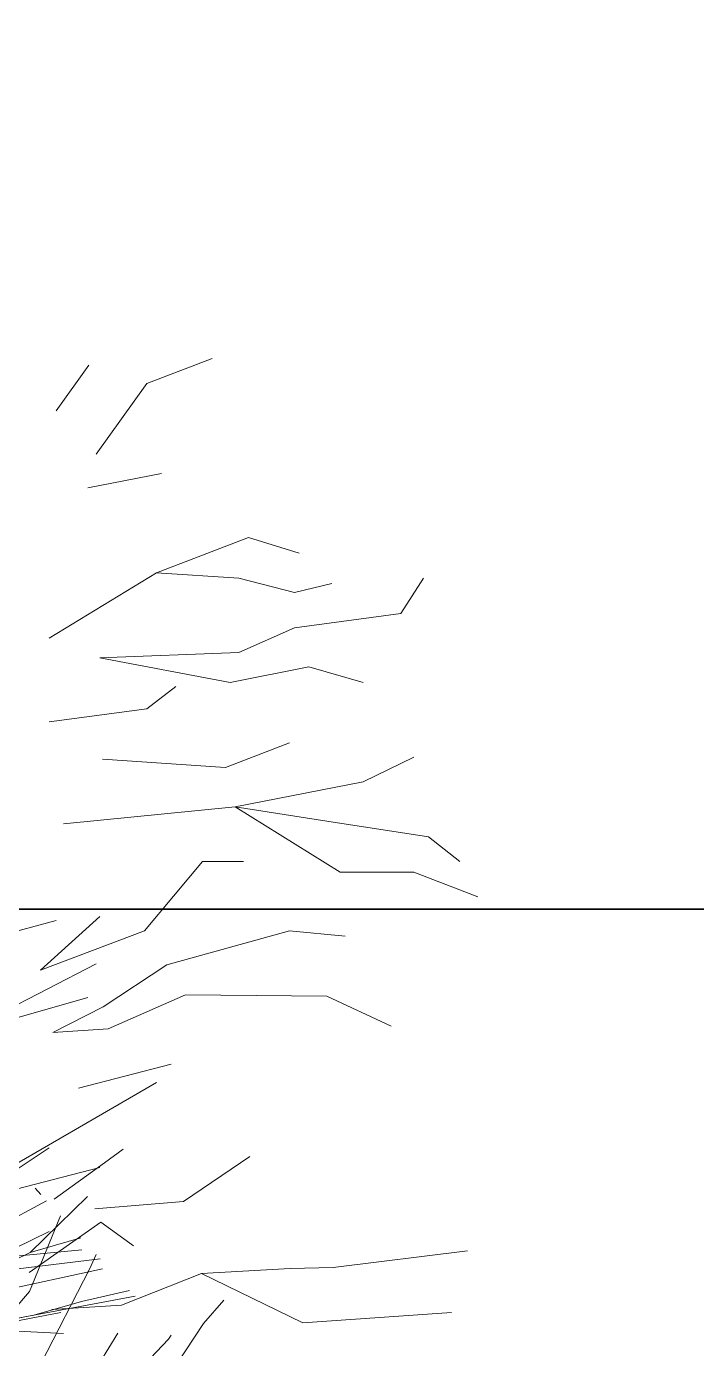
# Model space of a CAD drawing. Header units: millimetres. Extents: x -2481 to 9238, y -476 to 10647.
# Drawn here: x 5319.4 to 5498.1, y 3445.3 to 3797.9 of the extents above; entities that cross this region are included whole.
import ezdxf

# ---------------------------------------------------------------- set-up
doc = ezdxf.new("R2010")
doc.units = ezdxf.units.MM
for name, color, linetype, lineweight in [('A-ELEWACJA CIENKA', 11, 'Continuous', 13), ('A-murowane', 3, 'Continuous', 35), ('B-materiały', 9, 'Continuous', 0), ('Layer1', 7, 'Continuous', 0)]:
    doc.layers.add(name, color=color, linetype=linetype, lineweight=lineweight)

# ---------------------------------------------------------------- blocks, each defined once
blk = doc.blocks.new('A$C2EBD462E')
at = {"layer": 'B-materiały'}
for p, q in [((101.46, 836.36), (103.02, 834.68)), ((89.67, 825.1), (104.52, 833.05)), ((100.15, 819.24), (115.42, 834.15)), ((99.95, 808.83), (108.3, 828.98)), ((100.15, 819.24), (113.72, 823.13)), ((81.93, 810.41), (100.15, 819.24)), ((116, 814.8), (117.8, 818.74)), ((118.86, 817.59), (96.19, 814.8)), ((103.12, 789.71), (116, 814.8)), ((73.62, 778.19), (99.95, 808.83)), ((80.55, 798.64), (128.14, 807.58)), ((113.88, 806.18), (126.68, 809.15)), ((101.13, 802.51), (113.88, 806.18)), ((146.43, 800.29), (151.86, 806.57)), ((80.55, 798.64), (101.13, 802.51)), ((108.37, 803.25), (88.35, 799.4)), ((123.52, 797.71), (116, 785.51)), ((132.43, 779.27), (146.43, 800.29)), ((137.04, 796.15), (137.78, 797.18)), ((125.06, 783.56), (137.04, 796.15))]:
    blk.add_line(p, q, dxfattribs=at)

msp = doc.modelspace()

# ---------------------------------------------------------------- linework, layer by layer
at = {"layer": 'A-murowane'}
msp.add_lwpolyline([(5779.87, 3562.51), (3490.84, 3562.51), (3490.84, 5431.99), (5779.87, 5431.99)], close=True, dxfattribs=at)
at = {"layer": 'Layer1'}
for p, q in [((5327.34, 3695.38), (5336.04, 3707.58)), ((5327.34, 3695.38), (5336.04, 3707.58)), ((5327.34, 3695.38), (5336.04, 3707.58)), ((5327.34, 3695.38), (5336.04, 3707.58)), ((5327.34, 3695.38), (5336.04, 3707.58)), ((5327.34, 3695.38), (5336.04, 3707.58)), ((5327.34, 3695.38), (5336.04, 3707.58)), ((5327.34, 3695.38), (5336.04, 3707.58)), ((5351.51, 3702.7), (5368.92, 3709.32)), ((5351.51, 3702.7), (5368.92, 3709.32)), ((5351.51, 3702.7), (5368.92, 3709.32)), ((5351.51, 3702.7), (5368.92, 3709.32)), ((5351.51, 3702.7), (5368.92, 3709.32)), ((5351.51, 3702.7), (5368.92, 3709.32)), ((5351.51, 3702.7), (5368.92, 3709.32)), ((5351.51, 3702.7), (5368.92, 3709.32)), ((5337.98, 3683.88), (5351.51, 3702.7)), ((5337.98, 3683.88), (5351.51, 3702.7)), ((5337.98, 3683.88), (5351.51, 3702.7)), ((5337.98, 3683.88), (5351.51, 3702.7)), ((5337.98, 3683.88), (5351.51, 3702.7)), ((5337.98, 3683.88), (5351.51, 3702.7)), ((5337.98, 3683.88), (5351.51, 3702.7)), ((5337.98, 3683.88), (5351.51, 3702.7)), ((5355.38, 3678.66), (5335.72, 3674.82)), ((5355.38, 3678.66), (5335.72, 3674.82)), ((5355.38, 3678.66), (5335.72, 3674.82)), ((5355.38, 3678.66), (5335.72, 3674.82)), ((5355.38, 3678.66), (5335.72, 3674.82)), ((5355.38, 3678.66), (5335.72, 3674.82)), ((5355.38, 3678.66), (5335.72, 3674.82)), ((5355.38, 3678.66), (5335.72, 3674.82)), ((5378.58, 3661.58), (5354.09, 3652.17)), ((5378.58, 3661.58), (5354.09, 3652.17)), ((5378.58, 3661.58), (5354.09, 3652.17)), ((5378.58, 3661.58), (5354.09, 3652.17)), ((5378.58, 3661.58), (5354.09, 3652.17)), ((5378.58, 3661.58), (5354.09, 3652.17)), ((5378.58, 3661.58), (5354.09, 3652.17)), ((5378.58, 3661.58), (5354.09, 3652.17)), ((5392.12, 3657.4), (5378.58, 3661.58)), ((5392.12, 3657.4), (5378.58, 3661.58)), ((5392.12, 3657.4), (5378.58, 3661.58)), ((5392.12, 3657.4), (5378.58, 3661.58)), ((5392.12, 3657.4), (5378.58, 3661.58)), ((5392.12, 3657.4), (5378.58, 3661.58)), ((5392.12, 3657.4), (5378.58, 3661.58)), ((5392.12, 3657.4), (5378.58, 3661.58)), ((5354.09, 3652.17), (5325.41, 3634.75)), ((5354.09, 3652.17), (5325.41, 3634.75)), ((5354.09, 3652.17), (5325.41, 3634.75)), ((5354.09, 3652.17), (5325.41, 3634.75)), ((5354.09, 3652.17), (5325.41, 3634.75)), ((5354.09, 3652.17), (5325.41, 3634.75)), ((5354.09, 3652.17), (5325.41, 3634.75)), ((5354.09, 3652.17), (5325.41, 3634.75)), ((5376, 3650.78), (5354.09, 3652.17)), ((5376, 3650.78), (5354.09, 3652.17)), ((5376, 3650.78), (5354.09, 3652.17)), ((5376, 3650.78), (5354.09, 3652.17)), ((5376, 3650.78), (5354.09, 3652.17)), ((5376, 3650.78), (5354.09, 3652.17)), ((5376, 3650.78), (5354.09, 3652.17)), ((5376, 3650.78), (5354.09, 3652.17)), ((5390.83, 3646.94), (5376, 3650.78)), ((5390.83, 3646.94), (5376, 3650.78)), ((5390.83, 3646.94), (5376, 3650.78)), ((5390.83, 3646.94), (5376, 3650.78)), ((5390.83, 3646.94), (5376, 3650.78)), ((5390.83, 3646.94), (5376, 3650.78)), ((5390.83, 3646.94), (5376, 3650.78)), ((5390.83, 3646.94), (5376, 3650.78)), ((5419.19, 3641.37), (5425.31, 3650.78)), ((5419.19, 3641.37), (5425.31, 3650.78)), ((5419.19, 3641.37), (5425.31, 3650.78)), ((5419.19, 3641.37), (5425.31, 3650.78)), ((5419.19, 3641.37), (5425.31, 3650.78)), ((5419.19, 3641.37), (5425.31, 3650.78)), ((5419.19, 3641.37), (5425.31, 3650.78)), ((5419.19, 3641.37), (5425.31, 3650.78)), ((5400.82, 3649.38), (5390.83, 3646.94)), ((5400.82, 3649.38), (5390.83, 3646.94)), ((5400.82, 3649.38), (5390.83, 3646.94)), ((5400.82, 3649.38), (5390.83, 3646.94)), ((5400.82, 3649.38), (5390.83, 3646.94)), ((5400.82, 3649.38), (5390.83, 3646.94)), ((5400.82, 3649.38), (5390.83, 3646.94)), ((5400.82, 3649.38), (5390.83, 3646.94)), ((5390.83, 3637.53), (5419.19, 3641.37)), ((5390.83, 3637.53), (5419.19, 3641.37)), ((5390.83, 3637.53), (5419.19, 3641.37)), ((5390.83, 3637.53), (5419.19, 3641.37)), ((5390.83, 3637.53), (5419.19, 3641.37)), ((5390.83, 3637.53), (5419.19, 3641.37)), ((5390.83, 3637.53), (5419.19, 3641.37)), ((5390.83, 3637.53), (5419.19, 3641.37)), ((5376, 3630.91), (5390.83, 3637.53)), ((5376, 3630.91), (5390.83, 3637.53)), ((5376, 3630.91), (5390.83, 3637.53)), ((5376, 3630.91), (5390.83, 3637.53)), ((5376, 3630.91), (5390.83, 3637.53)), ((5376, 3630.91), (5390.83, 3637.53)), ((5376, 3630.91), (5390.83, 3637.53)), ((5376, 3630.91), (5390.83, 3637.53)), ((5338.95, 3629.52), (5376, 3630.91)), ((5338.95, 3629.52), (5376, 3630.91)), ((5338.95, 3629.52), (5376, 3630.91)), ((5338.95, 3629.52), (5376, 3630.91)), ((5338.95, 3629.52), (5376, 3630.91)), ((5338.95, 3629.52), (5376, 3630.91)), ((5338.95, 3629.52), (5376, 3630.91)), ((5338.95, 3629.52), (5376, 3630.91)), ((5338.95, 3629.52), (5373.75, 3622.9)), ((5338.95, 3629.52), (5373.75, 3622.9)), ((5338.95, 3629.52), (5373.75, 3622.9)), ((5338.95, 3629.52), (5373.75, 3622.9)), ((5338.95, 3629.52), (5373.75, 3622.9)), ((5338.95, 3629.52), (5373.75, 3622.9)), ((5338.95, 3629.52), (5373.75, 3622.9)), ((5338.95, 3629.52), (5373.75, 3622.9)), ((5373.75, 3622.9), (5394.7, 3627.08)), ((5373.75, 3622.9), (5394.7, 3627.08)), ((5373.75, 3622.9), (5394.7, 3627.08)), ((5373.75, 3622.9), (5394.7, 3627.08)), ((5373.75, 3622.9), (5394.7, 3627.08)), ((5373.75, 3622.9), (5394.7, 3627.08)), ((5373.75, 3622.9), (5394.7, 3627.08)), ((5373.75, 3622.9), (5394.7, 3627.08)), ((5394.7, 3627.08), (5409.2, 3622.9)), ((5394.7, 3627.08), (5409.2, 3622.9)), ((5394.7, 3627.08), (5409.2, 3622.9)), ((5394.7, 3627.08), (5409.2, 3622.9)), ((5394.7, 3627.08), (5409.2, 3622.9)), ((5394.7, 3627.08), (5409.2, 3622.9)), ((5394.7, 3627.08), (5409.2, 3622.9)), ((5394.7, 3627.08), (5409.2, 3622.9)), ((5359.25, 3621.85), (5351.51, 3615.93)), ((5359.25, 3621.85), (5351.51, 3615.93)), ((5359.25, 3621.85), (5351.51, 3615.93)), ((5359.25, 3621.85), (5351.51, 3615.93)), ((5359.25, 3621.85), (5351.51, 3615.93)), ((5359.25, 3621.85), (5351.51, 3615.93)), ((5359.25, 3621.85), (5351.51, 3615.93)), ((5359.25, 3621.85), (5351.51, 3615.93)), ((5351.51, 3615.93), (5325.41, 3612.44)), ((5351.51, 3615.93), (5325.41, 3612.44)), ((5351.51, 3615.93), (5325.41, 3612.44)), ((5351.51, 3615.93), (5325.41, 3612.44)), ((5351.51, 3615.93), (5325.41, 3612.44)), ((5351.51, 3615.93), (5325.41, 3612.44)), ((5351.51, 3615.93), (5325.41, 3612.44)), ((5351.51, 3615.93), (5325.41, 3612.44)), ((5372.46, 3600.25), (5389.54, 3606.87)), ((5372.46, 3600.25), (5389.54, 3606.87)), ((5372.46, 3600.25), (5389.54, 3606.87)), ((5372.46, 3600.25), (5389.54, 3606.87)), ((5372.46, 3600.25), (5389.54, 3606.87)), ((5372.46, 3600.25), (5389.54, 3606.87)), ((5372.46, 3600.25), (5389.54, 3606.87)), ((5372.46, 3600.25), (5389.54, 3606.87)), ((5339.68, 3602.47), (5372.46, 3600.25)), ((5339.68, 3602.47), (5372.46, 3600.25)), ((5339.68, 3602.47), (5372.46, 3600.25)), ((5339.68, 3602.47), (5372.46, 3600.25)), ((5339.68, 3602.47), (5372.46, 3600.25)), ((5339.68, 3602.47), (5372.46, 3600.25)), ((5339.68, 3602.47), (5372.46, 3600.25)), ((5339.68, 3602.47), (5372.46, 3600.25)), ((5422.73, 3603.03), (5409.2, 3596.41)), ((5422.73, 3603.03), (5409.2, 3596.41)), ((5422.73, 3603.03), (5409.2, 3596.41)), ((5422.73, 3603.03), (5409.2, 3596.41)), ((5422.73, 3603.03), (5409.2, 3596.41)), ((5422.73, 3603.03), (5409.2, 3596.41)), ((5422.73, 3603.03), (5409.2, 3596.41)), ((5422.73, 3603.03), (5409.2, 3596.41)), ((5409.2, 3596.41), (5375.04, 3589.79)), ((5409.2, 3596.41), (5375.04, 3589.79)), ((5409.2, 3596.41), (5375.04, 3589.79)), ((5409.2, 3596.41), (5375.04, 3589.79)), ((5409.2, 3596.41), (5375.04, 3589.79)), ((5409.2, 3596.41), (5375.04, 3589.79)), ((5409.2, 3596.41), (5375.04, 3589.79)), ((5409.2, 3596.41), (5375.04, 3589.79)), ((5375.04, 3589.79), (5329.28, 3585.26)), ((5375.04, 3589.79), (5329.28, 3585.26)), ((5375.04, 3589.79), (5329.28, 3585.26)), ((5375.04, 3589.79), (5329.28, 3585.26)), ((5375.04, 3589.79), (5329.28, 3585.26)), ((5375.04, 3589.79), (5329.28, 3585.26)), ((5375.04, 3589.79), (5329.28, 3585.26)), ((5375.04, 3589.79), (5329.28, 3585.26)), ((5375.04, 3589.79), (5403.07, 3572.37)), ((5399.53, 3585.96), (5375.04, 3589.79)), ((5375.04, 3589.79), (5403.07, 3572.37)), ((5399.53, 3585.96), (5375.04, 3589.79)), ((5375.04, 3589.79), (5403.07, 3572.37)), ((5399.53, 3585.96), (5375.04, 3589.79)), ((5375.04, 3589.79), (5403.07, 3572.37)), ((5399.53, 3585.96), (5375.04, 3589.79)), ((5375.04, 3589.79), (5403.07, 3572.37)), ((5399.53, 3585.96), (5375.04, 3589.79)), ((5375.04, 3589.79), (5403.07, 3572.37)), ((5399.53, 3585.96), (5375.04, 3589.79)), ((5375.04, 3589.79), (5403.07, 3572.37)), ((5399.53, 3585.96), (5375.04, 3589.79)), ((5375.04, 3589.79), (5403.07, 3572.37)), ((5399.53, 3585.96), (5375.04, 3589.79)), ((5426.6, 3581.78), (5399.53, 3585.96)), ((5426.6, 3581.78), (5399.53, 3585.96)), ((5426.6, 3581.78), (5399.53, 3585.96)), ((5426.6, 3581.78), (5399.53, 3585.96)), ((5426.6, 3581.78), (5399.53, 3585.96)), ((5426.6, 3581.78), (5399.53, 3585.96)), ((5426.6, 3581.78), (5399.53, 3585.96)), ((5426.6, 3581.78), (5399.53, 3585.96)), ((5434.98, 3575.16), (5426.6, 3581.78)), ((5434.98, 3575.16), (5426.6, 3581.78)), ((5434.98, 3575.16), (5426.6, 3581.78)), ((5434.98, 3575.16), (5426.6, 3581.78)), ((5434.98, 3575.16), (5426.6, 3581.78)), ((5434.98, 3575.16), (5426.6, 3581.78)), ((5434.98, 3575.16), (5426.6, 3581.78)), ((5434.98, 3575.16), (5426.6, 3581.78)), ((5350.87, 3556.69), (5366.34, 3575.16)), ((5350.87, 3556.69), (5366.34, 3575.16)), ((5350.87, 3556.69), (5366.34, 3575.16)), ((5350.87, 3556.69), (5366.34, 3575.16)), ((5350.87, 3556.69), (5366.34, 3575.16)), ((5350.87, 3556.69), (5366.34, 3575.16)), ((5350.87, 3556.69), (5366.34, 3575.16)), ((5350.87, 3556.69), (5366.34, 3575.16)), ((5366.34, 3575.16), (5377.29, 3575.16)), ((5366.34, 3575.16), (5377.29, 3575.16)), ((5366.34, 3575.16), (5377.29, 3575.16)), ((5366.34, 3575.16), (5377.29, 3575.16)), ((5366.34, 3575.16), (5377.29, 3575.16)), ((5366.34, 3575.16), (5377.29, 3575.16)), ((5366.34, 3575.16), (5377.29, 3575.16)), ((5366.34, 3575.16), (5377.29, 3575.16)), ((5403.07, 3572.37), (5422.73, 3572.37)), ((5403.07, 3572.37), (5422.73, 3572.37)), ((5403.07, 3572.37), (5422.73, 3572.37)), ((5403.07, 3572.37), (5422.73, 3572.37)), ((5403.07, 3572.37), (5422.73, 3572.37)), ((5403.07, 3572.37), (5422.73, 3572.37)), ((5403.07, 3572.37), (5422.73, 3572.37)), ((5403.07, 3572.37), (5422.73, 3572.37)), ((5422.73, 3572.37), (5439.81, 3565.75)), ((5422.73, 3572.37), (5439.81, 3565.75)), ((5422.73, 3572.37), (5439.81, 3565.75)), ((5422.73, 3572.37), (5439.81, 3565.75)), ((5422.73, 3572.37), (5439.81, 3565.75)), ((5422.73, 3572.37), (5439.81, 3565.75)), ((5422.73, 3572.37), (5439.81, 3565.75)), ((5422.73, 3572.37), (5439.81, 3565.75)), ((5306.4, 3553.87), (5327.34, 3559.44)), ((5306.4, 3553.87), (5327.34, 3559.44)), ((5306.4, 3553.87), (5327.34, 3559.44)), ((5306.4, 3553.87), (5327.34, 3559.44)), ((5306.4, 3553.87), (5327.34, 3559.44)), ((5306.4, 3553.87), (5327.34, 3559.44)), ((5306.4, 3553.87), (5327.34, 3559.44)), ((5306.4, 3553.87), (5327.34, 3559.44)), ((5338.95, 3560.52), (5323.16, 3546.23)), ((5338.95, 3560.52), (5323.16, 3546.23)), ((5338.95, 3560.52), (5323.16, 3546.23)), ((5338.95, 3560.52), (5323.16, 3546.23)), ((5338.95, 3560.52), (5323.16, 3546.23)), ((5338.95, 3560.52), (5323.16, 3546.23)), ((5338.95, 3560.52), (5323.16, 3546.23)), ((5338.95, 3560.52), (5323.16, 3546.23)), ((5323.16, 3546.23), (5350.87, 3556.69)), ((5323.16, 3546.23), (5350.87, 3556.69)), ((5323.16, 3546.23), (5350.87, 3556.69)), ((5323.16, 3546.23), (5350.87, 3556.69)), ((5323.16, 3546.23), (5350.87, 3556.69)), ((5323.16, 3546.23), (5350.87, 3556.69)), ((5323.16, 3546.23), (5350.87, 3556.69)), ((5323.16, 3546.23), (5350.87, 3556.69)), ((5356.84, 3547.62), (5389.54, 3556.69)), ((5356.84, 3547.62), (5389.54, 3556.69)), ((5356.84, 3547.62), (5389.54, 3556.69)), ((5356.84, 3547.62), (5389.54, 3556.69)), ((5356.84, 3547.62), (5389.54, 3556.69)), ((5356.84, 3547.62), (5389.54, 3556.69)), ((5356.84, 3547.62), (5389.54, 3556.69)), ((5356.84, 3547.62), (5389.54, 3556.69)), ((5389.54, 3556.69), (5404.36, 3555.29)), ((5389.54, 3556.69), (5404.36, 3555.29)), ((5389.54, 3556.69), (5404.36, 3555.29)), ((5389.54, 3556.69), (5404.36, 3555.29)), ((5389.54, 3556.69), (5404.36, 3555.29)), ((5389.54, 3556.69), (5404.36, 3555.29)), ((5389.54, 3556.69), (5404.36, 3555.29)), ((5389.54, 3556.69), (5404.36, 3555.29)), ((5301.57, 3529.12), (5337.98, 3547.94)), ((5301.57, 3529.12), (5337.98, 3547.94)), ((5301.57, 3529.12), (5337.98, 3547.94)), ((5301.57, 3529.12), (5337.98, 3547.94)), ((5301.57, 3529.12), (5337.98, 3547.94)), ((5301.57, 3529.12), (5337.98, 3547.94)), ((5301.57, 3529.12), (5337.98, 3547.94)), ((5301.57, 3529.12), (5337.98, 3547.94)), ((5339.89, 3536.42), (5356.84, 3547.62)), ((5339.89, 3536.42), (5356.84, 3547.62)), ((5339.89, 3536.42), (5356.84, 3547.62)), ((5339.89, 3536.42), (5356.84, 3547.62)), ((5339.89, 3536.42), (5356.84, 3547.62)), ((5339.89, 3536.42), (5356.84, 3547.62)), ((5339.89, 3536.42), (5356.84, 3547.62)), ((5339.89, 3536.42), (5356.84, 3547.62)), ((5335.72, 3538.88), (5301.57, 3529.12)), ((5335.72, 3538.88), (5301.57, 3529.12)), ((5335.72, 3538.88), (5301.57, 3529.12)), ((5335.72, 3538.88), (5301.57, 3529.12)), ((5335.72, 3538.88), (5301.57, 3529.12)), ((5335.72, 3538.88), (5301.57, 3529.12)), ((5335.72, 3538.88), (5301.57, 3529.12)), ((5335.72, 3538.88), (5301.57, 3529.12)), ((5341.21, 3530.55), (5361.83, 3539.61)), ((5341.21, 3530.55), (5361.83, 3539.61)), ((5341.21, 3530.55), (5361.83, 3539.61)), ((5341.21, 3530.55), (5361.83, 3539.61)), ((5341.21, 3530.55), (5361.83, 3539.61)), ((5341.21, 3530.55), (5361.83, 3539.61)), ((5341.21, 3530.55), (5361.83, 3539.61)), ((5341.21, 3530.55), (5361.83, 3539.61)), ((5361.83, 3539.61), (5399.53, 3539.26)), ((5361.83, 3539.61), (5399.53, 3539.26)), ((5361.83, 3539.61), (5399.53, 3539.26)), ((5361.83, 3539.61), (5399.53, 3539.26)), ((5361.83, 3539.61), (5399.53, 3539.26)), ((5361.83, 3539.61), (5399.53, 3539.26)), ((5361.83, 3539.61), (5399.53, 3539.26)), ((5361.83, 3539.61), (5399.53, 3539.26)), ((5399.53, 3539.26), (5416.61, 3531.25)), ((5399.53, 3539.26), (5416.61, 3531.25)), ((5399.53, 3539.26), (5416.61, 3531.25)), ((5399.53, 3539.26), (5416.61, 3531.25)), ((5399.53, 3539.26), (5416.61, 3531.25)), ((5399.53, 3539.26), (5416.61, 3531.25)), ((5399.53, 3539.26), (5416.61, 3531.25)), ((5399.53, 3539.26), (5416.61, 3531.25)), ((5326.42, 3529.62), (5339.89, 3536.42)), ((5326.42, 3529.62), (5339.89, 3536.42)), ((5326.42, 3529.62), (5339.89, 3536.42)), ((5326.42, 3529.62), (5339.89, 3536.42)), ((5326.42, 3529.62), (5339.89, 3536.42)), ((5326.42, 3529.62), (5339.89, 3536.42)), ((5326.42, 3529.62), (5339.89, 3536.42)), ((5326.42, 3529.62), (5339.89, 3536.42)), ((5326.42, 3529.62), (5341.21, 3530.55)), ((5326.42, 3529.62), (5341.21, 3530.55)), ((5326.42, 3529.62), (5341.21, 3530.55)), ((5326.42, 3529.62), (5341.21, 3530.55)), ((5326.42, 3529.62), (5341.21, 3530.55)), ((5326.42, 3529.62), (5341.21, 3530.55)), ((5326.42, 3529.62), (5341.21, 3530.55)), ((5326.42, 3529.62), (5341.21, 3530.55)), ((5357.96, 3521.14), (5333.26, 3514.72)), ((5357.96, 3521.14), (5333.26, 3514.72)), ((5357.96, 3521.14), (5333.26, 3514.72)), ((5357.96, 3521.14), (5333.26, 3514.72)), ((5357.96, 3521.14), (5333.26, 3514.72)), ((5357.96, 3521.14), (5333.26, 3514.72)), ((5357.96, 3521.14), (5333.26, 3514.72)), ((5357.96, 3521.14), (5333.26, 3514.72)), ((5354.09, 3516.23), (5306.4, 3488.7)), ((5354.09, 3516.23), (5306.4, 3488.7)), ((5354.09, 3516.23), (5306.4, 3488.7)), ((5354.09, 3516.23), (5306.4, 3488.7)), ((5354.09, 3516.23), (5306.4, 3488.7)), ((5354.09, 3516.23), (5306.4, 3488.7)), ((5354.09, 3516.23), (5306.4, 3488.7)), ((5354.09, 3516.23), (5306.4, 3488.7)), ((5325.41, 3498.81), (5303.82, 3484.52)), ((5325.41, 3498.81), (5303.82, 3484.52)), ((5325.41, 3498.81), (5303.82, 3484.52)), ((5325.41, 3498.81), (5303.82, 3484.52)), ((5325.41, 3498.81), (5303.82, 3484.52)), ((5325.41, 3498.81), (5303.82, 3484.52)), ((5325.41, 3498.81), (5303.82, 3484.52)), ((5325.41, 3498.81), (5303.82, 3484.52)), ((5340.22, 3494.79), (5345.15, 3498.5)), ((5340.22, 3494.79), (5345.15, 3498.5)), ((5340.22, 3494.79), (5345.15, 3498.5)), ((5340.22, 3494.79), (5345.15, 3498.5)), ((5340.22, 3494.79), (5345.15, 3498.5)), ((5340.22, 3494.79), (5345.15, 3498.5)), ((5340.22, 3494.79), (5345.15, 3498.5)), ((5340.22, 3494.79), (5345.15, 3498.5)), ((5326.82, 3485.12), (5340.22, 3494.79)), ((5326.82, 3485.12), (5340.22, 3494.79)), ((5326.82, 3485.12), (5340.22, 3494.79)), ((5326.82, 3485.12), (5340.22, 3494.79)), ((5326.82, 3485.12), (5340.22, 3494.79)), ((5326.82, 3485.12), (5340.22, 3494.79)), ((5326.82, 3485.12), (5340.22, 3494.79)), ((5326.82, 3485.12), (5340.22, 3494.79)), ((5361.3, 3484.55), (5378.94, 3496.48)), ((5361.3, 3484.55), (5378.94, 3496.48)), ((5361.3, 3484.55), (5378.94, 3496.48)), ((5361.3, 3484.55), (5378.94, 3496.48)), ((5361.3, 3484.55), (5378.94, 3496.48)), ((5361.3, 3484.55), (5378.94, 3496.48)), ((5361.3, 3484.55), (5378.94, 3496.48)), ((5361.3, 3484.55), (5378.94, 3496.48)), ((5303.82, 3484.52), (5338.95, 3493.58)), ((5303.82, 3484.52), (5338.95, 3493.58)), ((5303.82, 3484.52), (5338.95, 3493.58)), ((5303.82, 3484.52), (5338.95, 3493.58)), ((5303.82, 3484.52), (5338.95, 3493.58)), ((5303.82, 3484.52), (5338.95, 3493.58)), ((5303.82, 3484.52), (5338.95, 3493.58)), ((5303.82, 3484.52), (5338.95, 3493.58)), ((5337.65, 3482.52), (5361.3, 3484.55)), ((5337.65, 3482.52), (5361.3, 3484.55)), ((5337.65, 3482.52), (5361.3, 3484.55)), ((5337.65, 3482.52), (5361.3, 3484.55)), ((5337.65, 3482.52), (5361.3, 3484.55)), ((5337.65, 3482.52), (5361.3, 3484.55)), ((5337.65, 3482.52), (5361.3, 3484.55)), ((5337.65, 3482.52), (5361.3, 3484.55)), ((5320.13, 3465.57), (5339.18, 3478.97)), ((5320.13, 3465.57), (5339.18, 3478.97)), ((5320.13, 3465.57), (5339.18, 3478.97)), ((5320.13, 3465.57), (5339.18, 3478.97)), ((5320.13, 3465.57), (5339.18, 3478.97)), ((5320.13, 3465.57), (5339.18, 3478.97)), ((5320.13, 3465.57), (5339.18, 3478.97)), ((5320.13, 3465.57), (5339.18, 3478.97)), ((5339.18, 3478.97), (5347.95, 3472.73)), ((5339.18, 3478.97), (5347.95, 3472.73)), ((5339.18, 3478.97), (5347.95, 3472.73)), ((5339.18, 3478.97), (5347.95, 3472.73)), ((5339.18, 3478.97), (5347.95, 3472.73)), ((5339.18, 3478.97), (5347.95, 3472.73)), ((5339.18, 3478.97), (5347.95, 3472.73)), ((5339.18, 3478.97), (5347.95, 3472.73)), ((5325.41, 3476.5), (5310.89, 3469.39)), ((5325.41, 3476.5), (5310.89, 3469.39)), ((5325.41, 3476.5), (5310.89, 3469.39)), ((5325.41, 3476.5), (5310.89, 3469.39)), ((5325.41, 3476.5), (5310.89, 3469.39)), ((5325.41, 3476.5), (5310.89, 3469.39)), ((5325.41, 3476.5), (5310.89, 3469.39)), ((5325.41, 3476.5), (5310.89, 3469.39)), ((5310.89, 3469.39), (5334.12, 3471.62)), ((5310.89, 3469.39), (5334.12, 3471.62)), ((5310.89, 3469.39), (5334.12, 3471.62)), ((5310.89, 3469.39), (5334.12, 3471.62)), ((5310.89, 3469.39), (5334.12, 3471.62)), ((5310.89, 3469.39), (5334.12, 3471.62)), ((5310.89, 3469.39), (5334.12, 3471.62)), ((5310.89, 3469.39), (5334.12, 3471.62)), ((5401.22, 3466.88), (5437.01, 3471.37)), ((5401.22, 3466.88), (5437.01, 3471.37)), ((5401.22, 3466.88), (5437.01, 3471.37)), ((5401.22, 3466.88), (5437.01, 3471.37)), ((5401.22, 3466.88), (5437.01, 3471.37)), ((5401.22, 3466.88), (5437.01, 3471.37)), ((5401.22, 3466.88), (5437.01, 3471.37)), ((5401.22, 3466.88), (5437.01, 3471.37)), ((5309.69, 3460.03), (5339.68, 3466.53)), ((5309.69, 3460.03), (5339.68, 3466.53)), ((5309.69, 3460.03), (5339.68, 3466.53)), ((5309.69, 3460.03), (5339.68, 3466.53)), ((5309.69, 3460.03), (5339.68, 3466.53)), ((5309.69, 3460.03), (5339.68, 3466.53)), ((5309.69, 3460.03), (5339.68, 3466.53)), ((5309.69, 3460.03), (5339.68, 3466.53)), ((5366.09, 3465.28), (5389.74, 3466.6)), ((5366.09, 3465.28), (5389.74, 3466.6)), ((5366.09, 3465.28), (5389.74, 3466.6)), ((5366.09, 3465.28), (5389.74, 3466.6)), ((5366.09, 3465.28), (5389.74, 3466.6)), ((5366.09, 3465.28), (5389.74, 3466.6)), ((5366.09, 3465.28), (5389.74, 3466.6)), ((5366.09, 3465.28), (5389.74, 3466.6)), ((5389.74, 3466.6), (5401.22, 3466.88)), ((5389.74, 3466.6), (5401.22, 3466.88)), ((5389.74, 3466.6), (5401.22, 3466.88)), ((5389.74, 3466.6), (5401.22, 3466.88)), ((5389.74, 3466.6), (5401.22, 3466.88)), ((5389.74, 3466.6), (5401.22, 3466.88)), ((5389.74, 3466.6), (5401.22, 3466.88)), ((5389.74, 3466.6), (5401.22, 3466.88)), ((5344.76, 3456.85), (5366.09, 3465.28)), ((5344.76, 3456.85), (5366.09, 3465.28)), ((5344.76, 3456.85), (5366.09, 3465.28)), ((5344.76, 3456.85), (5366.09, 3465.28)), ((5344.76, 3456.85), (5366.09, 3465.28)), ((5344.76, 3456.85), (5366.09, 3465.28)), ((5344.76, 3456.85), (5366.09, 3465.28)), ((5344.76, 3456.85), (5366.09, 3465.28)), ((5366.09, 3465.28), (5393.09, 3452.14)), ((5366.09, 3465.28), (5393.09, 3452.14)), ((5366.09, 3465.28), (5393.09, 3452.14)), ((5366.09, 3465.28), (5393.09, 3452.14)), ((5366.09, 3465.28), (5393.09, 3452.14)), ((5366.09, 3465.28), (5393.09, 3452.14)), ((5366.09, 3465.28), (5393.09, 3452.14)), ((5366.09, 3465.28), (5393.09, 3452.14)), ((5326.12, 3455.67), (5344.76, 3456.85)), ((5326.12, 3455.67), (5344.76, 3456.85)), ((5326.12, 3455.67), (5344.76, 3456.85)), ((5326.12, 3455.67), (5344.76, 3456.85)), ((5326.12, 3455.67), (5344.76, 3456.85)), ((5326.12, 3455.67), (5344.76, 3456.85)), ((5326.12, 3455.67), (5344.76, 3456.85)), ((5326.12, 3455.67), (5344.76, 3456.85)), ((5393.09, 3452.14), (5432.73, 3454.93)), ((5393.09, 3452.14), (5432.73, 3454.93)), ((5393.09, 3452.14), (5432.73, 3454.93)), ((5393.09, 3452.14), (5432.73, 3454.93)), ((5393.09, 3452.14), (5432.73, 3454.93)), ((5393.09, 3452.14), (5432.73, 3454.93)), ((5393.09, 3452.14), (5432.73, 3454.93)), ((5393.09, 3452.14), (5432.73, 3454.93)), ((5329.28, 3449.32), (5302.53, 3450.72)), ((5329.28, 3449.32), (5302.53, 3450.72)), ((5329.28, 3449.32), (5302.53, 3450.72)), ((5329.28, 3449.32), (5302.53, 3450.72)), ((5329.28, 3449.32), (5302.53, 3450.72)), ((5329.28, 3449.32), (5302.53, 3450.72)), ((5329.28, 3449.32), (5302.53, 3450.72)), ((5329.28, 3449.32), (5302.53, 3450.72))]:
    msp.add_line(p, q, dxfattribs=at)

# ---------------------------------------------------------------- block references
at = {"layer": 'A-ELEWACJA CIENKA'}
msp.add_blockref('A$C2EBD462E', (5220.21, 2651.67), dxfattribs=at)

doc.saveas('drawing.dxf')
